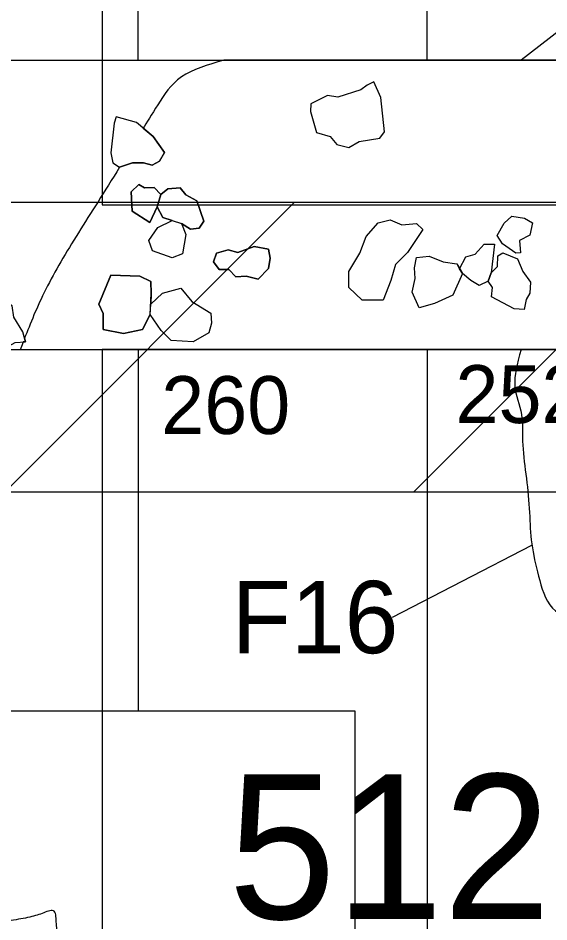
# Model space of a CAD drawing. Extents: x -271.8 to -179.5, y -302.5 to -251.
# Drawn here: x -252.83 to -249.16, y -275.96 to -269.71 of the extents above; entities that cross this region are included whole.
import ezdxf

# ---------------------------------------------------------------- set-up
doc = ezdxf.new("R2010")
doc.units = 0
for name, color, linetype in [('Brick', 7, 'Continuous'), ('Feature 16', 7, 'Continuous'), ('Feature 17', 7, 'Continuous'), ('Feature Labels', 7, 'Continuous'), ('Pi Sunyer Trench', 7, 'Continuous'), ('Quadrat Boundaries', 7, 'Continuous'), ('Quadrat Boundaries 1981 Field School', 7, 'Continuous'), ('Quadrat Numbers', 7, 'Continuous'), ('Stone', 7, 'Continuous')]:
    doc.layers.add(name, color=color, linetype=linetype)

msp = doc.modelspace()

# ---------------------------------------------------------------- linework, layer by layer
at = {"layer": 'Brick'}
msp.add_lwpolyline([(-250.8058, -270.3006), (-250.8076, -270.3558), (-250.7653, -270.501), (-250.6716, -270.5286), (-250.6256, -270.5819), (-250.5429, -270.604), (-250.4712, -270.5617), (-250.3277, -270.5397), (-250.2965, -270.4955), (-250.3204, -270.2583), (-250.37, -270.1498), (-250.416, -270.1719), (-250.4583, -270.205), (-250.6183, -270.2546), (-250.69, -270.2436)], close=True, dxfattribs=at)
at = {"layer": 'Feature 16'}
for p, q in [((-250, -270), (-251.4081, -270)), ((-247.5046, -270), (-250, -270)), ((-251.8302, -271.0888), (-251.8678, -271.0136)), ((-251.7652, -271.1094), (-251.8302, -271.0888)), ((-252.8154, -272), (-252, -272)), ((-252, -272), (-250, -272))]:
    msp.add_line(p, q, dxfattribs=at)
for points in [[(-251.9651, -270.4706), (-251.8959, -270.5276), (-251.8172, -270.6371), (-251.8514, -270.6987), (-251.9027, -270.7261), (-251.9643, -270.709), (-252.0396, -270.709), (-252.1285, -270.7398)], [(-251.8678, -271.0136), (-251.9192, -271.1231), (-252.0423, -271.0444), (-252.0492, -270.9109), (-251.9944, -270.8596), (-251.9568, -270.8835), (-251.8884, -270.8801), (-251.8439, -270.928)], [(-251.8439, -270.928), (-251.796, -270.8904), (-251.7105, -270.8835), (-251.6694, -270.9314), (-251.5941, -270.9725), (-251.5462, -271.1128), (-251.577, -271.1607), (-251.6386, -271.1676), (-251.7002, -271.1299)], [(-249.3556, -271.3314), (-249.3879, -271.3341), (-249.4794, -271.2695), (-249.5171, -271.2129), (-249.4686, -271.1268), (-249.4148, -271.0783), (-249.326, -271.0918), (-249.2721, -271.1241), (-249.291, -271.2103), (-249.361, -271.2479), (-249.3556, -271.3314)], [(-251.7002, -271.1299), (-251.6694, -271.2052), (-251.6934, -271.3387), (-251.7652, -271.366), (-251.902, -271.3181), (-251.926, -271.2463), (-251.8644, -271.1573), (-251.7652, -271.1094)], [(-250.304, -271.6604), (-250.4498, -271.6604), (-250.5426, -271.572), (-250.5426, -271.4615), (-250.4675, -271.3333), (-250.4233, -271.2184), (-250.3394, -271.1256), (-250.2554, -271.1035), (-250.1759, -271.1389), (-250.0743, -271.13), (-250.0301, -271.1698), (-250.1361, -271.3289), (-250.2201, -271.4129), (-250.251, -271.5234), (-250.304, -271.6604)], [(-251.4573, -271.3333), (-251.3777, -271.3112), (-251.3114, -271.3289), (-251.1966, -271.2891), (-251.0994, -271.3068), (-251.0861, -271.3687), (-251.0994, -271.4394), (-251.1701, -271.5145), (-251.254, -271.4924), (-251.3247, -271.4969), (-251.3733, -271.4483), (-251.4396, -271.4483), (-251.4793, -271.3952), (-251.4573, -271.3333)], [(-249.776, -271.4416), (-249.734, -271.3599), (-249.6677, -271.3422), (-249.6059, -271.2715), (-249.5352, -271.2715), (-249.5573, -271.4704)], [(-249.7561, -271.4748), (-249.8224, -271.625), (-249.9505, -271.6825), (-250.0566, -271.7134), (-250.1052, -271.6029), (-250.0831, -271.5101), (-250.0875, -271.435), (-250.0743, -271.3643), (-249.9859, -271.3554), (-249.8887, -271.3952), (-249.7959, -271.4085), (-249.776, -271.4416)], [(-249.5573, -271.4704), (-249.5144, -271.4257), (-249.5117, -271.353), (-249.4767, -271.3314), (-249.3744, -271.3745), (-249.3394, -271.4607), (-249.2856, -271.536), (-249.291, -271.6114), (-249.3152, -271.6545), (-249.3287, -271.7245), (-249.3987, -271.7191), (-249.5548, -271.6357), (-249.5494, -271.571), (-249.5794, -271.5278)], [(-251.9164, -271.7596), (-251.9712, -271.8622), (-252.1012, -271.8896), (-252.2414, -271.8622), (-252.2414, -271.7527), (-252.2722, -271.6877), (-252.1901, -271.4858), (-251.9883, -271.4927), (-251.913, -271.5303), (-251.9096, -271.6124), (-251.913, -271.686)], [(-249.5794, -271.5278), (-249.6412, -271.5587), (-249.6987, -271.5234), (-249.7561, -271.4748)], [(-251.913, -271.686), (-251.8328, -271.6118), (-251.7047, -271.5764), (-251.6296, -271.6692), (-251.497, -271.7488), (-251.4926, -271.8195), (-251.5103, -271.8858)], [(-251.5103, -271.8858), (-251.6207, -271.9477), (-251.771, -271.9388), (-251.8417, -271.8681), (-251.9164, -271.7596)], [(-252.786, -271.9231), (-252.7786, -271.9478), (-252.7958, -271.9486)], [(-250, -272), (-249.3509, -272), (-248.7283, -272)], [(-248.5615, -272), (-248.7283, -272), (-249.3509, -272)]]:
    msp.add_lwpolyline(points, dxfattribs=at)
for points, degree in [([(-251.4081, -270), (-251.5196, -270.0324), (-251.729, -270.0933), (-251.87, -270.3148), (-251.9436, -270.4352), (-251.9651, -270.4706)], 3), ([(-252.1285, -270.7398), (-252.2332, -270.9099), (-252.4217, -271.2004), (-252.654, -271.5895), (-252.7474, -271.8228), (-252.786, -271.9231)], 3), ([(-252.7958, -271.9486), (-252.8023, -271.9657), (-252.8088, -271.9829), (-252.8154, -272)], 2), ([(-249.3509, -272), (-249.3789, -272.1048), (-249.4192, -272.2553), (-249.3306, -272.4454), (-249.348, -272.6589), (-249.3112, -272.8905), (-249.2899, -273.1315), (-249.2849, -273.3433), (-249.2309, -273.5628), (-249.1656, -273.8159), (-248.9064, -273.9038), (-248.6667, -274.0321), (-248.3878, -274.0333), (-248.1235, -274.048), (-247.8595, -273.9931), (-247.604, -273.9368), (-247.4059, -273.8672), (-247.2777, -273.7684), (-247.2758, -273.6072), (-247.1422, -273.4804), (-247.0217, -273.3066), (-246.9057, -273.1025), (-246.8392, -272.8908), (-246.83, -272.6609), (-246.8404, -272.4607), (-246.8194, -272.249), (-246.8064, -272.1302), (-246.7985, -272.0589)], 3)]:
    msp.add_open_spline(points, degree=degree, dxfattribs=at)
at = {"layer": 'Feature 17'}
for p, q in [((-247.6686, -268.6952), (-249.3497, -270)), ((-250.2395, -273.8507), (-249.2759, -273.3529))]:
    msp.add_line(p, q, dxfattribs=at)
at = {"layer": 'Pi Sunyer Trench'}
for p, q in [((-252.9202, -272.9843), (-250.9202, -270.9843)), ((-250.0918, -272.9843), (-248.0918, -270.9843))]:
    msp.add_line(p, q, dxfattribs=at)
for points in [[(-220.4474, -270.9843), (-257.9474, -270.9843), (-257.9474, -262.9843), (-220.4474, -262.9843)], [(-259.9474, -272.9843), (-259.9474, -275.7343), (-257.9474, -275.7343), (-257.9474, -272.9843), (-220.4474, -272.9843)]]:
    msp.add_lwpolyline(points, dxfattribs=at)
at = {"layer": 'Quadrat Boundaries'}
for p, q in [((-252, -270), (-252, -262)), ((-250, -270), (-250, -262)), ((-260, -270), (-252, -270)), ((-252, -270), (-250, -270)), ((-250, -270), (-242, -270)), ((-260, -272), (-252, -272)), ((-252, -272), (-252, -274.5)), ((-252, -272), (-250, -272)), ((-242, -272), (-250, -272)), ((-250, -272), (-250, -280)), ((-260.5, -274.5), (-250.5, -274.5)), ((-250.5, -274.5), (-250.5, -278.5))]:
    msp.add_line(p, q, dxfattribs=at)
at = {"layer": 'Quadrat Boundaries 1981 Field School'}
msp.add_lwpolyline([(-248.5, -264), (-252.25, -264), (-252.25, -271), (-248.5, -271)], close=True, dxfattribs=at)
msp.add_lwpolyline([(-248.5, -272), (-252.25, -272), (-252.25, -279), (-248.5, -279)], dxfattribs=at)
at = {"layer": 'Stone'}
for points in [[(-252.1525, -270.3908), (-252.1662, -270.4352), (-252.1901, -270.6406), (-252.1764, -270.709), (-252.1285, -270.7398), (-252.0396, -270.709), (-251.9643, -270.709), (-251.9027, -270.7261), (-251.8514, -270.6987), (-251.8172, -270.6371), (-251.8959, -270.5276), (-252.0122, -270.4318)], [(-251.9944, -270.8596), (-252.0492, -270.9109), (-252.0423, -271.0444), (-251.9192, -271.1231), (-251.8678, -271.0136), (-251.8439, -270.928), (-251.8884, -270.8801), (-251.9568, -270.8835)], [(-251.8439, -270.928), (-251.8678, -271.0136), (-251.8302, -271.0888), (-251.7002, -271.1299), (-251.6386, -271.1676), (-251.577, -271.1607), (-251.5462, -271.1128), (-251.5941, -270.9725), (-251.6694, -270.9314), (-251.7105, -270.8835), (-251.796, -270.8904)], [(-249.3556, -271.3314), (-249.3879, -271.3341), (-249.4794, -271.2695), (-249.5171, -271.2129), (-249.4686, -271.1268), (-249.4148, -271.0783), (-249.326, -271.0918), (-249.2721, -271.1241), (-249.291, -271.2103), (-249.361, -271.2479)], [(-251.6934, -271.3387), (-251.7652, -271.366), (-251.902, -271.3181), (-251.926, -271.2463), (-251.8644, -271.1573), (-251.7652, -271.1094), (-251.7002, -271.1299), (-251.6694, -271.2052)], [(-250.304, -271.6604), (-250.4498, -271.6604), (-250.5426, -271.572), (-250.5426, -271.4615), (-250.4675, -271.3333), (-250.4233, -271.2184), (-250.3394, -271.1256), (-250.2554, -271.1035), (-250.1759, -271.1389), (-250.0743, -271.13), (-250.0301, -271.1698), (-250.1361, -271.3289), (-250.2201, -271.4129), (-250.251, -271.5234)], [(-251.4793, -271.3952), (-251.4396, -271.4483), (-251.3733, -271.4483), (-251.3247, -271.4969), (-251.254, -271.4924), (-251.1701, -271.5145), (-251.0994, -271.4394), (-251.0861, -271.3687), (-251.0994, -271.3068), (-251.1966, -271.2891), (-251.3114, -271.3289), (-251.3777, -271.3112), (-251.4573, -271.3333)], [(-249.7561, -271.4748), (-249.776, -271.4416), (-249.734, -271.3599), (-249.6677, -271.3422), (-249.6059, -271.2715), (-249.5352, -271.2715), (-249.5573, -271.4704), (-249.5794, -271.5278), (-249.6412, -271.5587), (-249.6987, -271.5234)], [(-250.0566, -271.7134), (-250.1052, -271.6029), (-250.0831, -271.5101), (-250.0875, -271.435), (-250.0743, -271.3643), (-249.9859, -271.3554), (-249.8887, -271.3952), (-249.7959, -271.4085), (-249.7561, -271.4748), (-249.8224, -271.625), (-249.9505, -271.6825)], [(-249.5794, -271.5278), (-249.5573, -271.4704), (-249.5144, -271.4257), (-249.5117, -271.353), (-249.4767, -271.3314), (-249.3744, -271.3745), (-249.3394, -271.4607), (-249.2856, -271.536), (-249.291, -271.6114), (-249.3152, -271.6545), (-249.3287, -271.7245), (-249.3987, -271.7191), (-249.5548, -271.6357), (-249.5494, -271.571)], [(-252.1901, -271.4858), (-252.2722, -271.6877), (-252.2414, -271.7527), (-252.2414, -271.8622), (-252.1012, -271.8896), (-251.9712, -271.8622), (-251.9164, -271.7596), (-251.9096, -271.6124), (-251.913, -271.5303), (-251.9883, -271.4927)], [(-251.5103, -271.8858), (-251.6207, -271.9477), (-251.771, -271.9388), (-251.8417, -271.8681), (-251.9164, -271.7596), (-251.913, -271.686), (-251.8328, -271.6118), (-251.7047, -271.5764), (-251.6296, -271.6692), (-251.497, -271.7488), (-251.4926, -271.8195)], [(-252.9346, -271.6611), (-253.0054, -271.6965), (-253.0352, -271.8143), (-253.0831, -271.8622), (-253.107, -271.917), (-253.0454, -272), (-252.9394, -272), (-252.8504, -271.9512), (-252.7786, -271.9478), (-252.7991, -271.8793), (-252.8607, -271.7767), (-252.8709, -271.698)]]:
    msp.add_lwpolyline(points, close=True, dxfattribs=at)
msp.add_open_spline([(-253.4152, -276.656), (-253.3888, -276.6568), (-253.3389, -276.6573), (-253.2483, -276.644), (-253.1317, -276.6061), (-252.968, -276.5936), (-252.809, -276.5241), (-252.6731, -276.4905), (-252.6013, -276.4054), (-252.6127, -276.3005), (-252.6305, -276.1805), (-252.5518, -276.0673), (-252.5697, -275.9767), (-252.5658, -275.86), (-252.6536, -275.8975), (-252.7428, -275.927), (-252.8791, -275.9489), (-253.0172, -275.9738), (-253.1276, -276.0317), (-253.2035, -276.0527), (-253.2379, -276.0613)], degree=3, dxfattribs=at)

# ---------------------------------------------------------------- texts
at = {"layer": 'Feature Labels'}
msp.add_text('F16', height=0.5, dxfattribs=at).set_placement((-251.3519, -274.1007))
at = {"layer": 'Quadrat Boundaries 1981 Field School'}
msp.add_text('512', height=1, dxfattribs=at).set_placement((-251.3766, -275.9379))
at = {"layer": 'Quadrat Numbers'}
for s, p in [('252', (-249.8045, -272.5091)), ('260', (-251.8405, -272.5849))]:
    msp.add_text(s, height=0.4, dxfattribs=at).set_placement(p)

doc.saveas('drawing.dxf')
